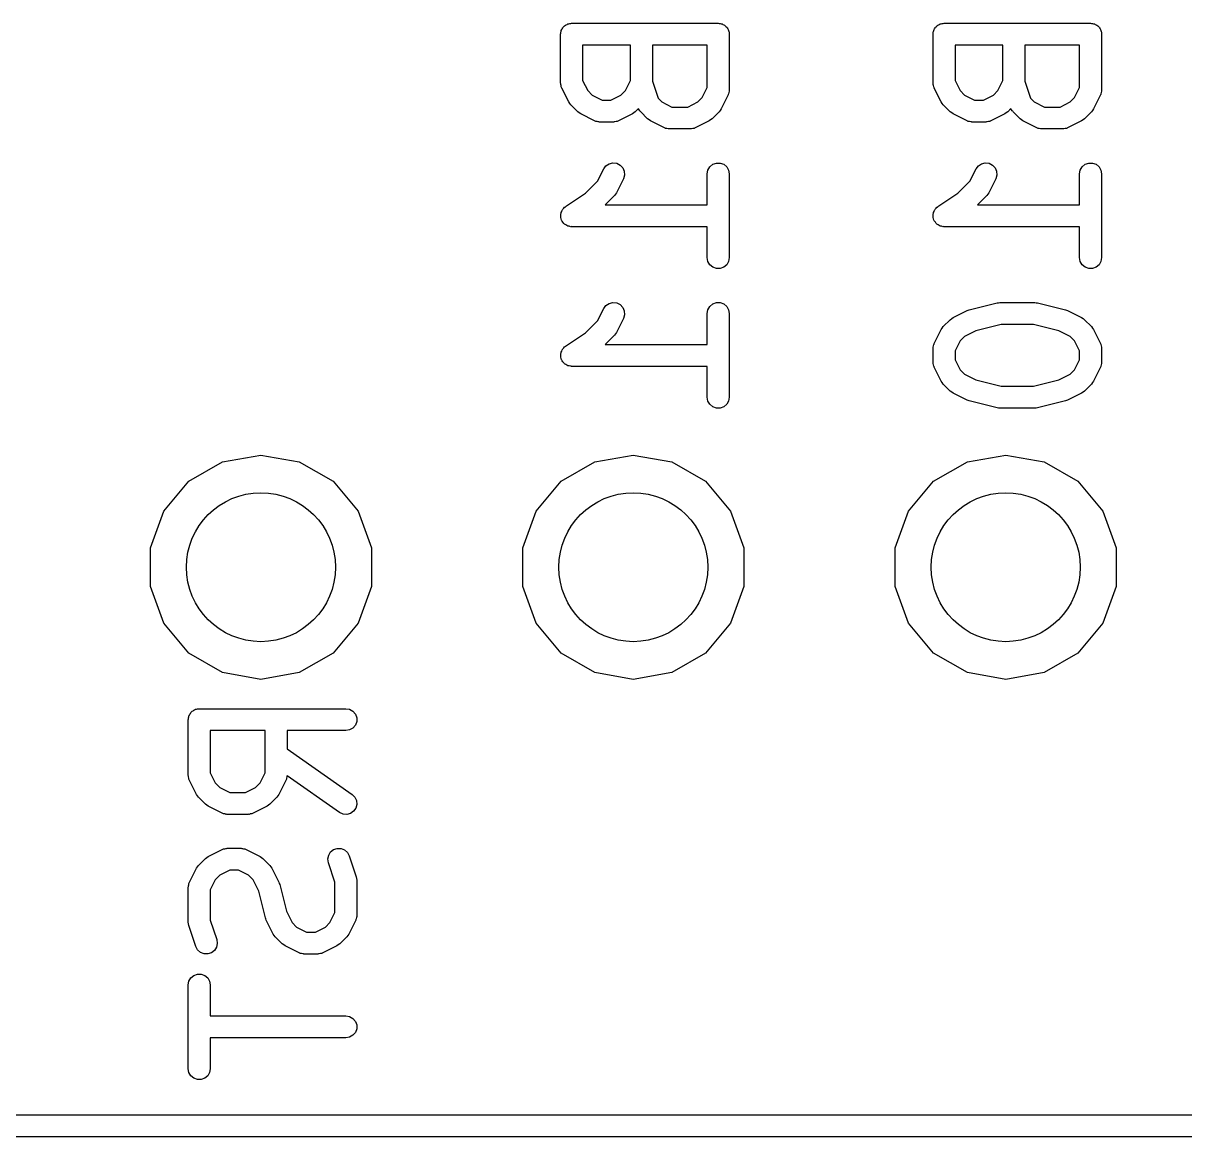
# Model space of a CAD drawing. Extents: x 25 to 326, y -201 to -21.
# Drawn here: x 36.48 to 44.4, y -52.14 to -44.55 of the extents above; entities that cross this region are included whole.
import ezdxf

# ---------------------------------------------------------------- set-up
doc = ezdxf.new("R2010")
doc.units = 0
doc.header["$MEASUREMENT"] = 0
doc.layers.add('BLACK', color=7, linetype='CONTINUOUS')

msp = doc.modelspace()

# ---------------------------------------------------------------- linework, layer by layer
at = {"layer": 'Black'}
for p, q in [((40.1455, -44.6087), (40.1478, -44.6025)), ((40.1478, -44.6025), (40.1489, -44.5961)), ((40.1489, -44.5961), (40.1522, -44.5904)), ((40.1522, -44.5904), (40.1544, -44.5842)), ((40.1544, -44.5842), (40.1586, -44.5792)), ((40.1586, -44.5792), (40.1619, -44.5735)), ((40.1619, -44.5735), (40.167, -44.5693)), ((40.167, -44.5693), (40.1712, -44.5643)), ((40.1712, -44.5643), (40.1769, -44.561)), ((40.1769, -44.561), (40.1819, -44.5568)), ((40.1819, -44.5568), (40.188, -44.5545)), ((40.188, -44.5545), (40.1937, -44.5512)), ((40.1937, -44.5512), (40.2002, -44.5501)), ((40.2002, -44.5501), (40.2064, -44.5479)), ((40.2064, -44.5479), (40.2129, -44.5479)), ((40.2129, -44.5479), (40.2194, -44.5467)), ((40.2194, -44.5467), (41.2194, -44.5467)), ((41.2194, -44.5467), (41.2258, -44.5479)), ((41.2258, -44.5479), (41.2324, -44.5479)), ((41.2324, -44.5479), (41.2386, -44.5501)), ((41.2386, -44.5501), (41.245, -44.5512)), ((41.245, -44.5512), (41.2507, -44.5545)), ((41.2507, -44.5545), (41.2569, -44.5568)), ((41.2569, -44.5568), (41.2619, -44.561)), ((41.2619, -44.561), (41.2676, -44.5643)), ((41.2676, -44.5643), (41.2718, -44.5693)), ((41.2718, -44.5693), (41.2768, -44.5735)), ((41.2768, -44.5735), (41.2801, -44.5792)), ((41.2801, -44.5792), (41.2843, -44.5842)), ((41.2843, -44.5842), (41.2866, -44.5904)), ((41.2866, -44.5904), (41.2899, -44.5961)), ((41.2899, -44.5961), (41.291, -44.6025)), ((41.291, -44.6025), (41.2932, -44.6087)), ((42.6855, -44.6087), (42.6878, -44.6025)), ((42.6878, -44.6025), (42.6889, -44.5961)), ((42.6889, -44.5961), (42.6922, -44.5904)), ((42.6922, -44.5904), (42.6944, -44.5842)), ((42.6944, -44.5842), (42.6986, -44.5792)), ((42.6986, -44.5792), (42.7019, -44.5735)), ((42.7019, -44.5735), (42.707, -44.5693)), ((42.707, -44.5693), (42.7112, -44.5643)), ((42.7112, -44.5643), (42.7169, -44.561)), ((42.7169, -44.561), (42.7219, -44.5568)), ((42.7219, -44.5568), (42.728, -44.5545)), ((42.728, -44.5545), (42.7337, -44.5512)), ((42.7337, -44.5512), (42.7402, -44.5501)), ((42.7402, -44.5501), (42.7464, -44.5479)), ((42.7464, -44.5479), (42.7529, -44.5479)), ((42.7529, -44.5479), (42.7594, -44.5467)), ((42.7594, -44.5467), (43.7594, -44.5467)), ((43.7594, -44.5467), (43.7658, -44.5479)), ((43.7658, -44.5479), (43.7724, -44.5479)), ((43.7724, -44.5479), (43.7786, -44.5501)), ((43.7786, -44.5501), (43.785, -44.5512)), ((43.785, -44.5512), (43.7907, -44.5545)), ((43.7907, -44.5545), (43.7969, -44.5568)), ((43.7969, -44.5568), (43.8019, -44.561)), ((43.8019, -44.561), (43.8076, -44.5643)), ((43.8076, -44.5643), (43.8118, -44.5693)), ((43.8118, -44.5693), (43.8168, -44.5735)), ((43.8168, -44.5735), (43.8201, -44.5792)), ((43.8201, -44.5792), (43.8243, -44.5842)), ((43.8243, -44.5842), (43.8266, -44.5904)), ((43.8266, -44.5904), (43.8299, -44.5961)), ((43.8299, -44.5961), (43.831, -44.6025)), ((43.831, -44.6025), (43.8332, -44.6087)), ((40.1444, -44.6217), (40.1455, -44.6153)), ((40.1444, -44.955), (40.1444, -44.6217)), ((40.1455, -44.6153), (40.1455, -44.6087)), ((41.2932, -44.6087), (41.2932, -44.6153)), ((41.2932, -44.6153), (41.2944, -44.6217)), ((41.2944, -44.6217), (41.2944, -45.0027)), ((42.6844, -44.6217), (42.6855, -44.6153)), ((42.6844, -44.955), (42.6844, -44.6217)), ((42.6855, -44.6153), (42.6855, -44.6087)), ((43.8332, -44.6087), (43.8332, -44.6153)), ((43.8332, -44.6153), (43.8344, -44.6217)), ((43.8344, -44.6217), (43.8344, -45.0027)), ((40.2944, -44.6967), (40.2944, -44.9373)), ((40.6206, -44.6967), (40.2944, -44.6967)), ((40.6206, -44.9373), (40.6206, -44.6967)), ((40.7706, -44.6967), (40.7706, -44.9429)), ((41.1444, -44.6967), (40.7706, -44.6967)), ((41.1444, -44.985), (41.1444, -44.6967)), ((42.8344, -44.6967), (42.8344, -44.9373)), ((43.1606, -44.6967), (42.8344, -44.6967)), ((43.1606, -44.9373), (43.1606, -44.6967)), ((43.3106, -44.6967), (43.3106, -44.9429)), ((43.6844, -44.6967), (43.3106, -44.6967)), ((43.6844, -44.985), (43.6844, -44.6967)), ((40.1451, -44.9593), (40.1444, -44.955)), ((40.1449, -44.9636), (40.1451, -44.9593)), ((40.1474, -44.972), (40.1449, -44.9636)), ((40.1489, -44.9807), (40.1474, -44.972)), ((40.1511, -44.9844), (40.1489, -44.9807)), ((40.1523, -44.9886), (40.1511, -44.9844)), ((40.1999, -45.0838), (40.1523, -44.9886)), ((40.2944, -44.9373), (40.3286, -45.0059)), ((40.5863, -45.0059), (40.6206, -44.9373)), ((40.7706, -44.9429), (40.8087, -45.0574)), ((41.1101, -45.0535), (41.1444, -44.985)), ((42.6851, -44.9593), (42.6844, -44.955)), ((42.6849, -44.9636), (42.6851, -44.9593)), ((42.6874, -44.972), (42.6849, -44.9636)), ((42.6889, -44.9807), (42.6874, -44.972)), ((42.6911, -44.9844), (42.6889, -44.9807)), ((42.6923, -44.9886), (42.6911, -44.9844)), ((42.7399, -45.0838), (42.6923, -44.9886)), ((42.8344, -44.9373), (42.8686, -45.0059)), ((43.1263, -45.0059), (43.1606, -44.9373)), ((43.3106, -44.9429), (43.3487, -45.0574)), ((43.6501, -45.0535), (43.6844, -44.985)), ((40.3286, -45.0059), (40.359, -45.0363)), ((40.359, -45.0363), (40.4276, -45.0705)), ((40.4276, -45.0705), (40.4874, -45.0705)), ((40.4874, -45.0705), (40.5559, -45.0363)), ((40.5559, -45.0363), (40.5863, -45.0059)), ((40.8087, -45.0574), (40.8352, -45.0839)), ((41.0797, -45.0839), (41.1101, -45.0535)), ((41.2865, -45.0362), (41.2388, -45.1314)), ((41.2877, -45.0321), (41.2865, -45.0362)), ((41.2899, -45.0283), (41.2877, -45.0321)), ((41.2914, -45.0197), (41.2899, -45.0283)), ((41.2939, -45.0112), (41.2914, -45.0197)), ((41.2944, -45.0027), (41.2936, -45.0069)), ((41.2936, -45.0069), (41.2939, -45.0112)), ((42.8686, -45.0059), (42.899, -45.0363)), ((42.899, -45.0363), (42.9676, -45.0705)), ((42.9676, -45.0705), (43.0274, -45.0705)), ((43.0274, -45.0705), (43.0959, -45.0363)), ((43.0959, -45.0363), (43.1263, -45.0059)), ((43.3487, -45.0574), (43.3752, -45.0839)), ((43.6197, -45.0839), (43.6501, -45.0535)), ((43.8265, -45.0362), (43.7788, -45.1314)), ((43.8277, -45.0321), (43.8265, -45.0362)), ((43.8299, -45.0283), (43.8277, -45.0321)), ((43.8314, -45.0197), (43.8299, -45.0283)), ((43.8339, -45.0112), (43.8314, -45.0197)), ((43.8344, -45.0027), (43.8336, -45.0069)), ((43.8336, -45.0069), (43.8339, -45.0112)), ((40.2071, -45.0935), (40.1999, -45.0838)), ((40.214, -45.1033), (40.2071, -45.0935)), ((40.2616, -45.1509), (40.214, -45.1033)), ((40.2714, -45.1578), (40.2616, -45.1509)), ((40.2811, -45.165), (40.2714, -45.1578)), ((40.6435, -45.1578), (40.6339, -45.165)), ((40.6534, -45.1509), (40.6435, -45.1578)), ((40.6751, -45.1292), (40.6534, -45.1509)), ((40.6752, -45.1296), (40.6751, -45.1292)), ((40.6803, -45.1368), (40.6752, -45.1296)), ((40.6844, -45.1445), (40.6803, -45.1368)), ((40.6877, -45.1474), (40.6844, -45.1445)), ((40.6902, -45.1509), (40.6877, -45.1474)), ((40.7378, -45.1986), (40.6902, -45.1509)), ((40.8352, -45.0839), (40.9038, -45.1181)), ((40.9038, -45.1181), (41.0112, -45.1181)), ((41.0112, -45.1181), (41.0797, -45.0839)), ((41.2248, -45.1509), (41.1772, -45.1986)), ((41.2317, -45.1411), (41.2248, -45.1509)), ((41.2388, -45.1314), (41.2317, -45.1411)), ((42.7471, -45.0935), (42.7399, -45.0838)), ((42.754, -45.1033), (42.7471, -45.0935)), ((42.8016, -45.1509), (42.754, -45.1033)), ((42.8114, -45.1578), (42.8016, -45.1509)), ((42.8211, -45.165), (42.8114, -45.1578)), ((43.1835, -45.1578), (43.1739, -45.165)), ((43.1934, -45.1509), (43.1835, -45.1578)), ((43.2151, -45.1292), (43.1934, -45.1509)), ((43.2152, -45.1296), (43.2151, -45.1292)), ((43.2203, -45.1368), (43.2152, -45.1296)), ((43.2244, -45.1445), (43.2203, -45.1368)), ((43.2277, -45.1474), (43.2244, -45.1445)), ((43.2302, -45.1509), (43.2277, -45.1474)), ((43.2778, -45.1986), (43.2302, -45.1509)), ((43.3752, -45.0839), (43.4438, -45.1181)), ((43.4438, -45.1181), (43.5512, -45.1181)), ((43.5512, -45.1181), (43.6197, -45.0839)), ((43.7648, -45.1509), (43.7172, -45.1986)), ((43.7717, -45.1411), (43.7648, -45.1509)), ((43.7788, -45.1314), (43.7717, -45.1411)), ((40.3763, -45.2126), (40.2811, -45.165)), ((40.3805, -45.2138), (40.3763, -45.2126)), ((40.3842, -45.216), (40.3805, -45.2138)), ((40.3929, -45.2175), (40.3842, -45.216)), ((40.4013, -45.22), (40.3929, -45.2175)), ((40.4056, -45.2198), (40.4013, -45.22)), ((40.4099, -45.2205), (40.4056, -45.2198)), ((40.5051, -45.2205), (40.4099, -45.2205)), ((40.5094, -45.2198), (40.5051, -45.2205)), ((40.5137, -45.22), (40.5094, -45.2198)), ((40.5221, -45.2175), (40.5137, -45.22)), ((40.5307, -45.216), (40.5221, -45.2175)), ((40.5345, -45.2138), (40.5307, -45.216)), ((40.5386, -45.2126), (40.5345, -45.2138)), ((40.6339, -45.165), (40.5386, -45.2126)), ((40.7476, -45.2054), (40.7378, -45.1986)), ((40.7573, -45.2126), (40.7476, -45.2054)), ((40.8525, -45.2602), (40.7573, -45.2126)), ((41.1577, -45.2126), (41.0624, -45.2602)), ((41.1673, -45.2054), (41.1577, -45.2126)), ((41.1772, -45.1986), (41.1673, -45.2054)), ((42.9163, -45.2126), (42.8211, -45.165)), ((42.9205, -45.2138), (42.9163, -45.2126)), ((42.9242, -45.216), (42.9205, -45.2138)), ((42.9329, -45.2175), (42.9242, -45.216)), ((42.9413, -45.22), (42.9329, -45.2175)), ((42.9456, -45.2198), (42.9413, -45.22)), ((42.9499, -45.2205), (42.9456, -45.2198)), ((43.0451, -45.2205), (42.9499, -45.2205)), ((43.0494, -45.2198), (43.0451, -45.2205)), ((43.0537, -45.22), (43.0494, -45.2198)), ((43.0621, -45.2175), (43.0537, -45.22)), ((43.0707, -45.216), (43.0621, -45.2175)), ((43.0745, -45.2138), (43.0707, -45.216)), ((43.0786, -45.2126), (43.0745, -45.2138)), ((43.1739, -45.165), (43.0786, -45.2126)), ((43.2876, -45.2054), (43.2778, -45.1986)), ((43.2973, -45.2126), (43.2876, -45.2054)), ((43.3925, -45.2602), (43.2973, -45.2126)), ((43.6977, -45.2126), (43.6024, -45.2602)), ((43.7073, -45.2054), (43.6977, -45.2126)), ((43.7172, -45.1986), (43.7073, -45.2054)), ((40.8567, -45.2615), (40.8525, -45.2602)), ((40.8604, -45.2636), (40.8567, -45.2615)), ((40.8691, -45.2651), (40.8604, -45.2636)), ((40.8775, -45.2677), (40.8691, -45.2651)), ((40.8818, -45.2674), (40.8775, -45.2677)), ((40.886, -45.2681), (40.8818, -45.2674)), ((41.0289, -45.2681), (40.886, -45.2681)), ((41.0332, -45.2674), (41.0289, -45.2681)), ((41.0375, -45.2677), (41.0332, -45.2674)), ((41.0459, -45.2651), (41.0375, -45.2677)), ((41.0546, -45.2636), (41.0459, -45.2651)), ((41.0583, -45.2615), (41.0546, -45.2636)), ((41.0624, -45.2602), (41.0583, -45.2615)), ((43.3967, -45.2615), (43.3925, -45.2602)), ((43.4004, -45.2636), (43.3967, -45.2615)), ((43.4091, -45.2651), (43.4004, -45.2636)), ((43.4175, -45.2677), (43.4091, -45.2651)), ((43.4218, -45.2674), (43.4175, -45.2677)), ((43.426, -45.2681), (43.4218, -45.2674)), ((43.5689, -45.2681), (43.426, -45.2681)), ((43.5732, -45.2674), (43.5689, -45.2681)), ((43.5775, -45.2677), (43.5732, -45.2674)), ((43.5859, -45.2651), (43.5775, -45.2677)), ((43.5946, -45.2636), (43.5859, -45.2651)), ((43.5983, -45.2615), (43.5946, -45.2636)), ((43.6024, -45.2602), (43.5983, -45.2615)), ((40.3958, -45.6249), (40.438, -45.5406)), ((40.438, -45.5406), (40.4535, -45.5196)), ((40.4535, -45.5196), (40.4753, -45.5053)), ((40.4753, -45.5053), (40.5006, -45.4992)), ((40.5006, -45.4992), (40.5265, -45.5022)), ((40.5265, -45.5022), (40.5498, -45.5139)), ((40.5498, -45.5139), (40.5677, -45.5328)), ((40.5677, -45.5328), (40.578, -45.5567)), ((41.1444, -45.5741), (41.1489, -45.5484)), ((41.1489, -45.5484), (41.1619, -45.5259)), ((41.1619, -45.5259), (41.1819, -45.5091)), ((41.1819, -45.5091), (41.2064, -45.5002)), ((41.2064, -45.5002), (41.2324, -45.5002)), ((41.2324, -45.5002), (41.2569, -45.5091)), ((41.2569, -45.5091), (41.2768, -45.5259)), ((41.2768, -45.5259), (41.2899, -45.5484)), ((41.2899, -45.5484), (41.2944, -45.5741)), ((42.9358, -45.6249), (42.978, -45.5406)), ((42.978, -45.5406), (42.9935, -45.5196)), ((42.9935, -45.5196), (43.0153, -45.5053)), ((43.0153, -45.5053), (43.0406, -45.4992)), ((43.0406, -45.4992), (43.0665, -45.5022)), ((43.0665, -45.5022), (43.0898, -45.5139)), ((43.0898, -45.5139), (43.1077, -45.5328)), ((43.1077, -45.5328), (43.118, -45.5567)), ((43.6844, -45.5741), (43.6889, -45.5484)), ((43.6889, -45.5484), (43.7019, -45.5259)), ((43.7019, -45.5259), (43.7219, -45.5091)), ((43.7219, -45.5091), (43.7464, -45.5002)), ((43.7464, -45.5002), (43.7724, -45.5002)), ((43.7724, -45.5002), (43.7969, -45.5091)), ((43.7969, -45.5091), (43.8168, -45.5259)), ((43.8168, -45.5259), (43.8299, -45.5484)), ((43.8299, -45.5484), (43.8344, -45.5741)), ((40.3145, -45.7063), (40.3958, -45.6249)), ((40.5722, -45.6076), (40.5246, -45.7029)), ((40.5796, -45.5827), (40.5722, -45.6076)), ((40.578, -45.5567), (40.5796, -45.5827)), ((41.1444, -45.7848), (41.1444, -45.5741)), ((41.2944, -45.5741), (41.2944, -46.1455)), ((42.8545, -45.7063), (42.9358, -45.6249)), ((43.1122, -45.6076), (43.0646, -45.7029)), ((43.1196, -45.5827), (43.1122, -45.6076)), ((43.118, -45.5567), (43.1196, -45.5827)), ((43.6844, -45.7848), (43.6844, -45.5741)), ((43.8344, -45.5741), (43.8344, -46.1455)), ((40.1778, -45.7974), (40.3145, -45.7063)), ((40.5174, -45.7125), (40.5105, -45.7224)), ((40.5246, -45.7029), (40.5174, -45.7125)), ((42.7178, -45.7974), (42.8545, -45.7063)), ((43.0574, -45.7125), (43.0505, -45.7224)), ((43.0646, -45.7029), (43.0574, -45.7125)), ((40.5105, -45.7224), (40.4481, -45.7848)), ((40.4481, -45.7848), (41.1444, -45.7848)), ((43.0505, -45.7224), (42.9881, -45.7848)), ((42.9881, -45.7848), (43.6844, -45.7848)), ((40.1445, -45.8646), (40.1455, -45.8557)), ((40.1455, -45.8687), (40.1445, -45.8646)), ((40.1455, -45.8468), (40.1469, -45.8429)), ((40.1455, -45.8557), (40.1455, -45.8468)), ((40.1455, -45.8728), (40.1455, -45.8687)), ((40.1469, -45.8429), (40.1474, -45.8387)), ((40.1474, -45.8387), (40.1514, -45.8307)), ((40.1514, -45.8307), (40.1544, -45.8223)), ((40.1544, -45.8223), (40.1571, -45.8191)), ((40.1571, -45.8191), (40.1589, -45.8154)), ((40.1589, -45.8154), (40.1654, -45.8092)), ((40.1654, -45.8092), (40.1712, -45.8024)), ((40.1712, -45.8024), (40.1748, -45.8003)), ((40.1748, -45.8003), (40.1778, -45.7974)), ((42.6845, -45.8646), (42.6855, -45.8557)), ((42.6855, -45.8687), (42.6845, -45.8646)), ((42.6855, -45.8468), (42.6869, -45.8429)), ((42.6855, -45.8557), (42.6855, -45.8468)), ((42.6855, -45.8728), (42.6855, -45.8687)), ((42.6869, -45.8429), (42.6874, -45.8387)), ((42.6874, -45.8387), (42.6914, -45.8307)), ((42.6914, -45.8307), (42.6944, -45.8223)), ((42.6944, -45.8223), (42.6971, -45.8191)), ((42.6971, -45.8191), (42.6989, -45.8154)), ((42.6989, -45.8154), (42.7054, -45.8092)), ((42.7054, -45.8092), (42.7112, -45.8024)), ((42.7112, -45.8024), (42.7148, -45.8003)), ((42.7148, -45.8003), (42.7178, -45.7974)), ((40.1486, -45.8812), (40.1455, -45.8728)), ((40.1507, -45.8899), (40.1486, -45.8812)), ((40.153, -45.8934), (40.1507, -45.8899)), ((40.1544, -45.8973), (40.153, -45.8934)), ((40.1602, -45.9042), (40.1544, -45.8973)), ((40.1651, -45.9116), (40.1602, -45.9042)), ((40.1685, -45.9141), (40.1651, -45.9116)), ((40.1712, -45.9173), (40.1685, -45.9141)), ((40.1789, -45.9217), (40.1712, -45.9173)), ((40.1861, -45.927), (40.1789, -45.9217)), ((40.1901, -45.9282), (40.1861, -45.927)), ((40.1937, -45.9303), (40.1901, -45.9282)), ((40.2025, -45.9318), (40.1937, -45.9303)), ((40.2111, -45.9344), (40.2025, -45.9318)), ((40.2153, -45.9341), (40.2111, -45.9344)), ((40.2194, -45.9348), (40.2153, -45.9341)), ((41.1444, -45.9348), (40.2194, -45.9348)), ((41.1444, -46.1455), (41.1444, -45.9348)), ((42.6886, -45.8812), (42.6855, -45.8728)), ((42.6907, -45.8899), (42.6886, -45.8812)), ((42.693, -45.8934), (42.6907, -45.8899)), ((42.6944, -45.8973), (42.693, -45.8934)), ((42.7002, -45.9042), (42.6944, -45.8973)), ((42.7051, -45.9116), (42.7002, -45.9042)), ((42.7085, -45.9141), (42.7051, -45.9116)), ((42.7112, -45.9173), (42.7085, -45.9141)), ((42.7189, -45.9217), (42.7112, -45.9173)), ((42.7261, -45.927), (42.7189, -45.9217)), ((42.7301, -45.9282), (42.7261, -45.927)), ((42.7337, -45.9303), (42.7301, -45.9282)), ((42.7425, -45.9318), (42.7337, -45.9303)), ((42.7511, -45.9344), (42.7425, -45.9318)), ((42.7553, -45.9341), (42.7511, -45.9344)), ((42.7594, -45.9348), (42.7553, -45.9341)), ((43.6844, -45.9348), (42.7594, -45.9348)), ((43.6844, -46.1455), (43.6844, -45.9348)), ((41.1489, -46.1712), (41.1444, -46.1455)), ((41.1619, -46.1937), (41.1489, -46.1712)), ((41.2899, -46.1712), (41.2768, -46.1937)), ((41.2944, -46.1455), (41.2899, -46.1712)), ((43.6889, -46.1712), (43.6844, -46.1455)), ((43.7019, -46.1937), (43.6889, -46.1712)), ((43.8299, -46.1712), (43.8168, -46.1937)), ((43.8344, -46.1455), (43.8299, -46.1712)), ((41.1819, -46.2105), (41.1619, -46.1937)), ((41.2064, -46.2194), (41.1819, -46.2105)), ((41.2324, -46.2194), (41.2064, -46.2194)), ((41.2569, -46.2105), (41.2324, -46.2194)), ((41.2768, -46.1937), (41.2569, -46.2105)), ((43.7219, -46.2105), (43.7019, -46.1937)), ((43.7464, -46.2194), (43.7219, -46.2105)), ((43.7724, -46.2194), (43.7464, -46.2194)), ((43.7969, -46.2105), (43.7724, -46.2194)), ((43.8168, -46.1937), (43.7969, -46.2105)), ((40.3958, -46.5773), (40.438, -46.4929)), ((40.438, -46.4929), (40.4535, -46.472)), ((40.4535, -46.472), (40.4753, -46.4577)), ((40.4753, -46.4577), (40.5006, -46.4516)), ((40.5006, -46.4516), (40.5265, -46.4546)), ((40.5265, -46.4546), (40.5498, -46.4662)), ((40.5498, -46.4662), (40.5677, -46.4852)), ((40.5677, -46.4852), (40.578, -46.5091)), ((41.1444, -46.5265), (41.1489, -46.5008)), ((41.1489, -46.5008), (41.1619, -46.4783)), ((41.1619, -46.4783), (41.1819, -46.4615)), ((41.1819, -46.4615), (41.2064, -46.4526)), ((41.2064, -46.4526), (41.2324, -46.4526)), ((41.2324, -46.4526), (41.2569, -46.4615)), ((41.2569, -46.4615), (41.2768, -46.4783)), ((41.2768, -46.4783), (41.2899, -46.5008)), ((41.2899, -46.5008), (41.2944, -46.5265)), ((42.9163, -46.507), (42.9242, -46.5047)), ((42.9242, -46.5047), (42.9317, -46.5013)), ((42.9317, -46.5013), (43.1221, -46.4537)), ((43.1221, -46.4537), (43.1313, -46.4531)), ((43.1313, -46.4531), (43.1403, -46.4515)), ((43.1403, -46.4515), (43.3784, -46.4515)), ((43.3784, -46.4515), (43.3875, -46.4531)), ((43.3875, -46.4531), (43.3966, -46.4537)), ((43.3966, -46.4537), (43.5871, -46.5013)), ((43.5871, -46.5013), (43.5946, -46.5047)), ((43.5946, -46.5047), (43.6024, -46.507)), ((40.3145, -46.6587), (40.3958, -46.5773)), ((40.5722, -46.56), (40.5246, -46.6553)), ((40.5796, -46.5351), (40.5722, -46.56)), ((40.578, -46.5091), (40.5796, -46.5351)), ((41.1444, -46.7372), (41.1444, -46.5265)), ((41.2944, -46.5265), (41.2944, -47.0979)), ((42.754, -46.6163), (42.8016, -46.5687)), ((42.8016, -46.5687), (42.8114, -46.5618)), ((42.8114, -46.5618), (42.8211, -46.5546)), ((42.8211, -46.5546), (42.9163, -46.507)), ((43.6024, -46.507), (43.6977, -46.5546)), ((43.6977, -46.5546), (43.7073, -46.5618)), ((43.7073, -46.5618), (43.7172, -46.5687)), ((43.7172, -46.5687), (43.7648, -46.6163)), ((40.1778, -46.7498), (40.3145, -46.6587)), ((40.5246, -46.6553), (40.5174, -46.6649)), ((42.6923, -46.731), (42.7399, -46.6358)), ((42.7399, -46.6358), (42.7471, -46.6261)), ((42.7471, -46.6261), (42.754, -46.6163)), ((42.976, -46.6449), (42.899, -46.6834)), ((43.1496, -46.6015), (42.976, -46.6449)), ((43.3692, -46.6015), (43.1496, -46.6015)), ((43.5427, -46.6449), (43.3692, -46.6015)), ((43.6197, -46.6834), (43.5427, -46.6449)), ((43.7648, -46.6163), (43.7717, -46.6261)), ((43.7717, -46.6261), (43.7788, -46.6358)), ((43.7788, -46.6358), (43.8265, -46.731)), ((40.5105, -46.6747), (40.4481, -46.7372)), ((40.4481, -46.7372), (41.1444, -46.7372)), ((40.5174, -46.6649), (40.5105, -46.6747)), ((42.6874, -46.7476), (42.6889, -46.7389)), ((42.6889, -46.7389), (42.6911, -46.7352)), ((42.6911, -46.7352), (42.6923, -46.731)), ((42.8686, -46.7138), (42.8344, -46.7823)), ((42.899, -46.6834), (42.8686, -46.7138)), ((43.6501, -46.7138), (43.6197, -46.6834)), ((43.6844, -46.7823), (43.6501, -46.7138)), ((43.8265, -46.731), (43.8277, -46.7352)), ((43.8277, -46.7352), (43.8299, -46.7389)), ((43.8299, -46.7389), (43.8314, -46.7476)), ((40.1445, -46.817), (40.1455, -46.8081)), ((40.1455, -46.8211), (40.1445, -46.817)), ((40.1455, -46.7992), (40.1469, -46.7953)), ((40.1455, -46.8081), (40.1455, -46.7992)), ((40.1455, -46.8252), (40.1455, -46.8211)), ((40.1469, -46.7953), (40.1474, -46.7911)), ((40.1474, -46.7911), (40.1514, -46.7831)), ((40.1514, -46.7831), (40.1544, -46.7747)), ((40.1544, -46.7747), (40.1571, -46.7715)), ((40.1571, -46.7715), (40.1589, -46.7678)), ((40.1589, -46.7678), (40.1654, -46.7616)), ((40.1654, -46.7616), (40.1712, -46.7547)), ((40.1712, -46.7547), (40.1748, -46.7527)), ((40.1748, -46.7527), (40.1778, -46.7498)), ((42.6844, -46.7646), (42.6851, -46.7603)), ((42.6844, -46.8598), (42.6844, -46.7646)), ((42.6849, -46.756), (42.6874, -46.7476)), ((42.6851, -46.7603), (42.6849, -46.756)), ((42.8344, -46.7823), (42.8344, -46.8421)), ((43.6844, -46.8421), (43.6844, -46.7823)), ((43.8314, -46.7476), (43.8339, -46.756)), ((43.8339, -46.756), (43.8336, -46.7603)), ((43.8336, -46.7603), (43.8344, -46.7646)), ((43.8344, -46.7646), (43.8344, -46.8598)), ((40.1486, -46.8336), (40.1455, -46.8252)), ((40.1507, -46.8423), (40.1486, -46.8336)), ((40.153, -46.8458), (40.1507, -46.8423)), ((40.1544, -46.8497), (40.153, -46.8458)), ((40.1602, -46.8565), (40.1544, -46.8497)), ((40.1651, -46.864), (40.1602, -46.8565)), ((40.1685, -46.8665), (40.1651, -46.864)), ((40.1712, -46.8696), (40.1685, -46.8665)), ((40.1789, -46.8741), (40.1712, -46.8696)), ((40.1861, -46.8794), (40.1789, -46.8741)), ((40.1901, -46.8806), (40.1861, -46.8794)), ((40.1937, -46.8827), (40.1901, -46.8806)), ((40.2025, -46.8842), (40.1937, -46.8827)), ((40.2111, -46.8867), (40.2025, -46.8842)), ((40.2153, -46.8865), (40.2111, -46.8867)), ((40.2194, -46.8872), (40.2153, -46.8865)), ((41.1444, -46.8872), (40.2194, -46.8872)), ((41.1444, -47.0979), (41.1444, -46.8872)), ((42.6851, -46.8641), (42.6844, -46.8598)), ((42.6849, -46.8684), (42.6851, -46.8641)), ((42.6874, -46.8768), (42.6849, -46.8684)), ((42.6889, -46.8855), (42.6874, -46.8768)), ((42.6911, -46.8892), (42.6889, -46.8855)), ((42.6923, -46.8934), (42.6911, -46.8892)), ((42.7399, -46.9886), (42.6923, -46.8934)), ((42.8344, -46.8421), (42.8686, -46.9106)), ((43.6501, -46.9106), (43.6844, -46.8421)), ((43.8265, -46.8934), (43.7788, -46.9886)), ((43.8277, -46.8892), (43.8265, -46.8934)), ((43.8299, -46.8855), (43.8277, -46.8892)), ((43.8314, -46.8768), (43.8299, -46.8855)), ((43.8339, -46.8684), (43.8314, -46.8768)), ((43.8344, -46.8598), (43.8336, -46.8641)), ((43.8336, -46.8641), (43.8339, -46.8684)), ((42.8686, -46.9106), (42.899, -46.941)), ((42.899, -46.941), (42.976, -46.9795)), ((42.976, -46.9795), (43.1496, -47.0229)), ((43.3692, -47.0229), (43.5427, -46.9795)), ((43.5427, -46.9795), (43.6197, -46.941)), ((43.6197, -46.941), (43.6501, -46.9106)), ((42.7471, -46.9982), (42.7399, -46.9886)), ((42.754, -47.0081), (42.7471, -46.9982)), ((42.8016, -47.0557), (42.754, -47.0081)), ((42.8114, -47.0626), (42.8016, -47.0557)), ((43.1496, -47.0229), (43.3692, -47.0229)), ((43.7172, -47.0557), (43.7073, -47.0626)), ((43.7648, -47.0081), (43.7172, -47.0557)), ((43.7717, -46.9982), (43.7648, -47.0081)), ((43.7788, -46.9886), (43.7717, -46.9982)), ((41.1489, -47.1236), (41.1444, -47.0979)), ((41.1619, -47.1461), (41.1489, -47.1236)), ((41.2899, -47.1236), (41.2768, -47.1461)), ((41.2944, -47.0979), (41.2899, -47.1236)), ((42.8211, -47.0697), (42.8114, -47.0626)), ((42.9163, -47.1174), (42.8211, -47.0697)), ((42.9242, -47.1197), (42.9163, -47.1174)), ((42.9317, -47.123), (42.9242, -47.1197)), ((43.1221, -47.1707), (42.9317, -47.123)), ((43.5871, -47.123), (43.3966, -47.1707)), ((43.5946, -47.1197), (43.5871, -47.123)), ((43.6024, -47.1174), (43.5946, -47.1197)), ((43.6977, -47.0697), (43.6024, -47.1174)), ((43.7073, -47.0626), (43.6977, -47.0697)), ((41.1819, -47.1629), (41.1619, -47.1461)), ((41.2064, -47.1718), (41.1819, -47.1629)), ((41.2324, -47.1718), (41.2064, -47.1718)), ((41.2569, -47.1629), (41.2324, -47.1718)), ((41.2768, -47.1461), (41.2569, -47.1629)), ((43.1313, -47.1713), (43.1221, -47.1707)), ((43.1403, -47.1729), (43.1313, -47.1713)), ((43.3784, -47.1729), (43.1403, -47.1729)), ((43.3875, -47.1713), (43.3784, -47.1729)), ((43.3966, -47.1707), (43.3875, -47.1713)), ((37.8384, -47.5382), (38.1, -47.4921)), ((38.1, -47.4921), (38.3616, -47.5382)), ((40.3784, -47.5382), (40.64, -47.4921)), ((40.64, -47.4921), (40.9016, -47.5382)), ((42.9184, -47.5382), (43.18, -47.4921)), ((43.18, -47.4921), (43.4416, -47.5382)), ((37.6083, -47.671), (37.8384, -47.5382)), ((38.3616, -47.5382), (38.5917, -47.671)), ((40.1483, -47.671), (40.3784, -47.5382)), ((40.9016, -47.5382), (41.1317, -47.671)), ((42.6883, -47.671), (42.9184, -47.5382)), ((43.4416, -47.5382), (43.6717, -47.671)), ((37.4376, -47.8745), (37.6083, -47.671)), ((38.5917, -47.671), (38.7624, -47.8745)), ((39.9776, -47.8745), (40.1483, -47.671)), ((41.1317, -47.671), (41.3024, -47.8745)), ((42.5176, -47.8745), (42.6883, -47.671)), ((43.6717, -47.671), (43.8424, -47.8745)), ((37.3467, -48.1242), (37.4376, -47.8745)), ((38.7624, -47.8745), (38.8533, -48.1242)), ((39.8867, -48.1242), (39.9776, -47.8745)), ((41.3024, -47.8745), (41.3933, -48.1242)), ((42.4267, -48.1242), (42.5176, -47.8745)), ((43.8424, -47.8745), (43.9333, -48.1242)), ((37.3467, -48.3898), (37.3467, -48.1242)), ((38.8533, -48.1242), (38.8533, -48.3898)), ((39.8867, -48.3898), (39.8867, -48.1242)), ((41.3933, -48.1242), (41.3933, -48.3898)), ((42.4267, -48.3898), (42.4267, -48.1242)), ((43.9333, -48.1242), (43.9333, -48.3898)), ((37.4376, -48.6395), (37.3467, -48.3898)), ((38.8533, -48.3898), (38.7624, -48.6395)), ((39.9776, -48.6395), (39.8867, -48.3898)), ((41.3933, -48.3898), (41.3024, -48.6395)), ((42.5176, -48.6395), (42.4267, -48.3898)), ((43.9333, -48.3898), (43.8424, -48.6395)), ((37.6083, -48.843), (37.4376, -48.6395)), ((38.7624, -48.6395), (38.5917, -48.843)), ((40.1483, -48.843), (39.9776, -48.6395)), ((41.3024, -48.6395), (41.1317, -48.843)), ((42.6883, -48.843), (42.5176, -48.6395)), ((43.8424, -48.6395), (43.6717, -48.843)), ((37.8384, -48.9758), (37.6083, -48.843)), ((38.5917, -48.843), (38.3616, -48.9758)), ((40.3784, -48.9758), (40.1483, -48.843)), ((41.1317, -48.843), (40.9016, -48.9758)), ((42.9184, -48.9758), (42.6883, -48.843)), ((43.6717, -48.843), (43.4416, -48.9758)), ((38.1, -49.0219), (37.8384, -48.9758)), ((38.3616, -48.9758), (38.1, -49.0219)), ((40.64, -49.0219), (40.3784, -48.9758)), ((40.9016, -48.9758), (40.64, -49.0219)), ((43.18, -49.0219), (42.9184, -48.9758)), ((43.4416, -48.9758), (43.18, -49.0219)), ((37.6055, -49.2839), (37.6078, -49.2778)), ((37.6078, -49.2778), (37.6089, -49.2713)), ((37.6089, -49.2713), (37.6122, -49.2656)), ((37.6122, -49.2656), (37.6144, -49.2595)), ((37.6144, -49.2595), (37.6186, -49.2544)), ((37.6186, -49.2544), (37.6219, -49.2487)), ((37.6219, -49.2487), (37.627, -49.2445)), ((37.627, -49.2445), (37.6312, -49.2395)), ((37.6312, -49.2395), (37.6369, -49.2362)), ((37.6369, -49.2362), (37.6419, -49.232)), ((37.6419, -49.232), (37.648, -49.2298)), ((37.648, -49.2298), (37.6537, -49.2265)), ((37.6537, -49.2265), (37.6602, -49.2253)), ((37.6602, -49.2253), (37.6664, -49.2231)), ((37.6664, -49.2231), (37.6729, -49.2231)), ((37.6729, -49.2231), (37.6794, -49.222)), ((37.6794, -49.222), (38.6794, -49.222)), ((38.6794, -49.222), (38.705, -49.2265)), ((38.705, -49.2265), (38.7276, -49.2395)), ((38.7276, -49.2395), (38.7443, -49.2595)), ((38.7443, -49.2595), (38.7532, -49.2839)), ((37.6044, -49.297), (37.6055, -49.2905)), ((37.6044, -49.6779), (37.6044, -49.297)), ((37.6055, -49.2905), (37.6055, -49.2839)), ((38.7276, -49.3544), (38.705, -49.3674)), ((38.7443, -49.3345), (38.7276, -49.3544)), ((38.7532, -49.31), (38.7443, -49.3345)), ((38.7532, -49.2839), (38.7532, -49.31)), ((37.7544, -49.372), (37.7544, -49.6602)), ((38.1282, -49.372), (37.7544, -49.372)), ((38.1282, -49.6602), (38.1282, -49.372)), ((38.6794, -49.372), (38.2782, -49.372)), ((38.2782, -49.372), (38.2782, -49.496)), ((38.705, -49.3674), (38.6794, -49.372)), ((38.2782, -49.496), (38.7224, -49.8069)), ((37.7544, -49.6602), (37.7886, -49.7287)), ((38.0939, -49.7287), (38.1282, -49.6602)), ((37.6051, -49.6822), (37.6044, -49.6779)), ((37.6049, -49.6865), (37.6051, -49.6822)), ((37.6074, -49.6949), (37.6049, -49.6865)), ((37.6089, -49.7036), (37.6074, -49.6949)), ((37.6111, -49.7073), (37.6089, -49.7036)), ((37.6123, -49.7114), (37.6111, -49.7073)), ((37.6599, -49.8067), (37.6123, -49.7114)), ((37.7886, -49.7287), (37.819, -49.7591)), ((38.0635, -49.7591), (38.0939, -49.7287)), ((38.2703, -49.7114), (38.2227, -49.8067)), ((38.2715, -49.7073), (38.2703, -49.7114)), ((38.2737, -49.7036), (38.2715, -49.7073)), ((38.2752, -49.6949), (38.2737, -49.7036)), ((38.2777, -49.6865), (38.2752, -49.6949)), ((38.278, -49.679), (38.2774, -49.6822)), ((38.2774, -49.6822), (38.2777, -49.6865)), ((38.6364, -49.9298), (38.278, -49.679)), ((37.6671, -49.8163), (37.6599, -49.8067)), ((37.674, -49.8262), (37.6671, -49.8163)), ((37.7216, -49.8738), (37.674, -49.8262)), ((37.819, -49.7591), (37.8876, -49.7934)), ((37.8876, -49.7934), (37.995, -49.7934)), ((37.995, -49.7934), (38.0635, -49.7591)), ((38.2086, -49.8262), (38.161, -49.8738)), ((38.2155, -49.8163), (38.2086, -49.8262)), ((38.2227, -49.8067), (38.2155, -49.8163)), ((38.7224, -49.8069), (38.7408, -49.8254)), ((38.7408, -49.8254), (38.7518, -49.849)), ((37.7314, -49.8807), (37.7216, -49.8738)), ((37.7411, -49.8878), (37.7314, -49.8807)), ((37.8363, -49.9355), (37.7411, -49.8878)), ((38.1415, -49.8878), (38.0463, -49.9355)), ((38.1512, -49.8807), (38.1415, -49.8878)), ((38.161, -49.8738), (38.1512, -49.8807)), ((38.7474, -49.9001), (38.7324, -49.9214)), ((38.7541, -49.8749), (38.7474, -49.9001)), ((38.7518, -49.849), (38.7541, -49.8749)), ((37.8405, -49.9367), (37.8363, -49.9355)), ((37.8442, -49.9389), (37.8405, -49.9367)), ((37.8529, -49.9404), (37.8442, -49.9389)), ((37.8613, -49.9429), (37.8529, -49.9404)), ((37.8656, -49.9426), (37.8613, -49.9429)), ((37.8699, -49.9434), (37.8656, -49.9426)), ((38.0127, -49.9434), (37.8699, -49.9434)), ((38.017, -49.9426), (38.0127, -49.9434)), ((38.0213, -49.9429), (38.017, -49.9426)), ((38.0297, -49.9404), (38.0213, -49.9429)), ((38.0384, -49.9389), (38.0297, -49.9404)), ((38.0421, -49.9367), (38.0384, -49.9389)), ((38.0463, -49.9355), (38.0421, -49.9367)), ((38.66, -49.9408), (38.6364, -49.9298)), ((38.6859, -49.9431), (38.66, -49.9408)), ((38.7111, -49.9363), (38.6859, -49.9431)), ((38.7324, -49.9214), (38.7111, -49.9363)), ((37.7411, -50.2299), (37.8363, -50.1823)), ((37.8363, -50.1823), (37.8405, -50.181)), ((37.8405, -50.181), (37.8442, -50.1789)), ((37.8442, -50.1789), (37.8529, -50.1773)), ((37.8529, -50.1773), (37.8613, -50.1748)), ((37.8613, -50.1748), (37.8656, -50.1751)), ((37.8656, -50.1751), (37.8699, -50.1743)), ((37.8699, -50.1743), (37.9651, -50.1743)), ((37.9651, -50.1743), (37.9694, -50.1751)), ((37.9694, -50.1751), (37.9737, -50.1748)), ((37.9737, -50.1748), (37.9821, -50.1773)), ((37.9821, -50.1773), (37.9907, -50.1789)), ((37.9907, -50.1789), (37.9945, -50.181)), ((37.9945, -50.181), (37.9986, -50.1823)), ((37.9986, -50.1823), (38.0939, -50.2299)), ((38.5568, -50.2473), (38.562, -50.2218)), ((38.562, -50.2218), (38.5756, -50.1996)), ((38.5756, -50.1996), (38.596, -50.1834)), ((38.596, -50.1834), (38.6208, -50.1751)), ((38.6208, -50.1751), (38.6468, -50.1759)), ((38.6468, -50.1759), (38.671, -50.1854)), ((38.671, -50.1854), (38.6905, -50.2027)), ((38.6905, -50.2027), (38.7029, -50.2256)), ((38.7029, -50.2256), (38.7505, -50.3685)), ((37.6599, -50.311), (37.6671, -50.3014)), ((37.6671, -50.3014), (37.674, -50.2915)), ((37.674, -50.2915), (37.7216, -50.2439)), ((37.7216, -50.2439), (37.7314, -50.237)), ((37.7314, -50.237), (37.7411, -50.2299)), ((38.0939, -50.2299), (38.1035, -50.237)), ((38.1035, -50.237), (38.1134, -50.2439)), ((38.1134, -50.2439), (38.161, -50.2915)), ((38.161, -50.2915), (38.1679, -50.3014)), ((38.1679, -50.3014), (38.175, -50.311)), ((38.5606, -50.273), (38.5568, -50.2473)), ((38.6044, -50.4044), (38.5606, -50.273)), ((37.6123, -50.4063), (37.6599, -50.311)), ((37.819, -50.3586), (37.7886, -50.389)), ((37.8876, -50.3243), (37.819, -50.3586)), ((37.9474, -50.3243), (37.8876, -50.3243)), ((38.0159, -50.3586), (37.9474, -50.3243)), ((38.0463, -50.389), (38.0159, -50.3586)), ((38.175, -50.311), (38.2227, -50.4063)), ((38.7505, -50.3685), (38.7523, -50.3804)), ((38.7523, -50.3804), (38.7544, -50.3922)), ((37.6044, -50.4398), (37.6051, -50.4355)), ((37.6044, -50.6779), (37.6044, -50.4398)), ((37.6049, -50.4312), (37.6074, -50.4228)), ((37.6051, -50.4355), (37.6049, -50.4312)), ((37.6074, -50.4228), (37.6089, -50.4142)), ((37.6089, -50.4142), (37.6111, -50.4104)), ((37.6111, -50.4104), (37.6123, -50.4063)), ((37.7886, -50.389), (37.7544, -50.4575)), ((37.7544, -50.4575), (37.7544, -50.6657)), ((38.0848, -50.466), (38.0463, -50.389)), ((38.1304, -50.6485), (38.0848, -50.466)), ((38.2227, -50.4063), (38.225, -50.4141)), ((38.225, -50.4141), (38.2283, -50.4216)), ((38.2283, -50.4216), (38.274, -50.6041)), ((38.6044, -50.6126), (38.6044, -50.4044)), ((38.7544, -50.3922), (38.7544, -50.6303)), ((38.274, -50.6041), (38.3124, -50.6811)), ((38.5701, -50.6811), (38.6044, -50.6126)), ((37.6065, -50.6897), (37.6044, -50.6779)), ((37.6082, -50.7016), (37.6065, -50.6897)), ((37.6558, -50.8445), (37.6082, -50.7016)), ((37.7544, -50.6657), (37.7982, -50.797)), ((38.1338, -50.656), (38.1304, -50.6485)), ((38.1361, -50.6638), (38.1338, -50.656)), ((38.1837, -50.7591), (38.1361, -50.6638)), ((38.3124, -50.6811), (38.3429, -50.7115)), ((38.5397, -50.7115), (38.5701, -50.6811)), ((38.7465, -50.6638), (38.6988, -50.7591)), ((38.7477, -50.6597), (38.7465, -50.6638)), ((38.7499, -50.6559), (38.7477, -50.6597)), ((38.7514, -50.6473), (38.7499, -50.6559)), ((38.7539, -50.6389), (38.7514, -50.6473)), ((38.7544, -50.6303), (38.7536, -50.6345)), ((38.7536, -50.6345), (38.7539, -50.6389)), ((38.1909, -50.7687), (38.1837, -50.7591)), ((38.1978, -50.7786), (38.1909, -50.7687)), ((38.2454, -50.8262), (38.1978, -50.7786)), ((38.3429, -50.7115), (38.4114, -50.7458)), ((38.4114, -50.7458), (38.4712, -50.7458)), ((38.4712, -50.7458), (38.5397, -50.7115)), ((38.6848, -50.7786), (38.6372, -50.8262)), ((38.6917, -50.7687), (38.6848, -50.7786)), ((38.6988, -50.7591), (38.6917, -50.7687)), ((37.6683, -50.8674), (37.6558, -50.8445)), ((37.7967, -50.8483), (37.7831, -50.8705)), ((37.802, -50.8228), (37.7967, -50.8483)), ((37.7982, -50.797), (37.802, -50.8228)), ((38.2552, -50.8331), (38.2454, -50.8262)), ((38.2649, -50.8402), (38.2552, -50.8331)), ((38.3601, -50.8878), (38.2649, -50.8402)), ((38.6177, -50.8402), (38.5224, -50.8878)), ((38.6273, -50.8331), (38.6177, -50.8402)), ((38.6372, -50.8262), (38.6273, -50.8331)), ((37.6877, -50.8847), (37.6683, -50.8674)), ((37.712, -50.8942), (37.6877, -50.8847)), ((37.738, -50.895), (37.712, -50.8942)), ((37.7627, -50.8867), (37.738, -50.895)), ((37.7831, -50.8705), (37.7627, -50.8867)), ((38.3643, -50.8891), (38.3601, -50.8878)), ((38.368, -50.8912), (38.3643, -50.8891)), ((38.3767, -50.8928), (38.368, -50.8912)), ((38.3851, -50.8953), (38.3767, -50.8928)), ((38.3894, -50.895), (38.3851, -50.8953)), ((38.3937, -50.8958), (38.3894, -50.895)), ((38.4889, -50.8958), (38.3937, -50.8958)), ((38.4932, -50.895), (38.4889, -50.8958)), ((38.4975, -50.8953), (38.4932, -50.895)), ((38.5059, -50.8928), (38.4975, -50.8953)), ((38.5146, -50.8912), (38.5059, -50.8928)), ((38.5183, -50.8891), (38.5146, -50.8912)), ((38.5224, -50.8878), (38.5183, -50.8891)), ((37.6044, -51.1065), (37.6089, -51.0808)), ((37.6089, -51.0808), (37.6219, -51.0583)), ((37.6219, -51.0583), (37.6419, -51.0415)), ((37.6419, -51.0415), (37.6664, -51.0326)), ((37.6664, -51.0326), (37.6924, -51.0326)), ((37.6924, -51.0326), (37.7169, -51.0415)), ((37.7169, -51.0415), (37.7368, -51.0583)), ((37.7368, -51.0583), (37.7499, -51.0808)), ((37.7499, -51.0808), (37.7544, -51.1065)), ((37.6044, -51.6779), (37.6044, -51.1065)), ((37.7544, -51.1065), (37.7544, -51.3172)), ((37.7544, -51.3172), (38.6794, -51.3172)), ((38.6794, -51.3172), (38.705, -51.3217)), ((38.705, -51.3217), (38.7276, -51.3347)), ((38.7276, -51.3347), (38.7443, -51.3547)), ((38.7443, -51.3547), (38.7532, -51.3792)), ((38.7532, -51.4052), (38.7443, -51.4297)), ((38.7532, -51.3792), (38.7532, -51.4052)), ((38.6794, -51.4672), (37.7544, -51.4672)), ((37.7544, -51.4672), (37.7544, -51.6779)), ((38.705, -51.4627), (38.6794, -51.4672)), ((38.7276, -51.4496), (38.705, -51.4627)), ((38.7443, -51.4297), (38.7276, -51.4496)), ((37.6089, -51.7036), (37.6044, -51.6779)), ((37.6219, -51.7261), (37.6089, -51.7036)), ((37.6419, -51.7429), (37.6219, -51.7261)), ((37.7368, -51.7261), (37.7169, -51.7429)), ((37.7499, -51.7036), (37.7368, -51.7261)), ((37.7544, -51.6779), (37.7499, -51.7036)), ((37.6664, -51.7518), (37.6419, -51.7429)), ((37.6924, -51.7518), (37.6664, -51.7518)), ((37.7169, -51.7429), (37.6924, -51.7518)), ((28.015, -51.992), (81.205, -51.992)), ((81.28, -52.142), (27.94, -52.142))]:
    msp.add_line(p, q, dxfattribs=at)
for centre in [(38.1, -48.257), (40.64, -48.257), (43.18, -48.257)]:
    msp.add_circle(centre, 0.508, dxfattribs=at)

doc.saveas('drawing.dxf')
